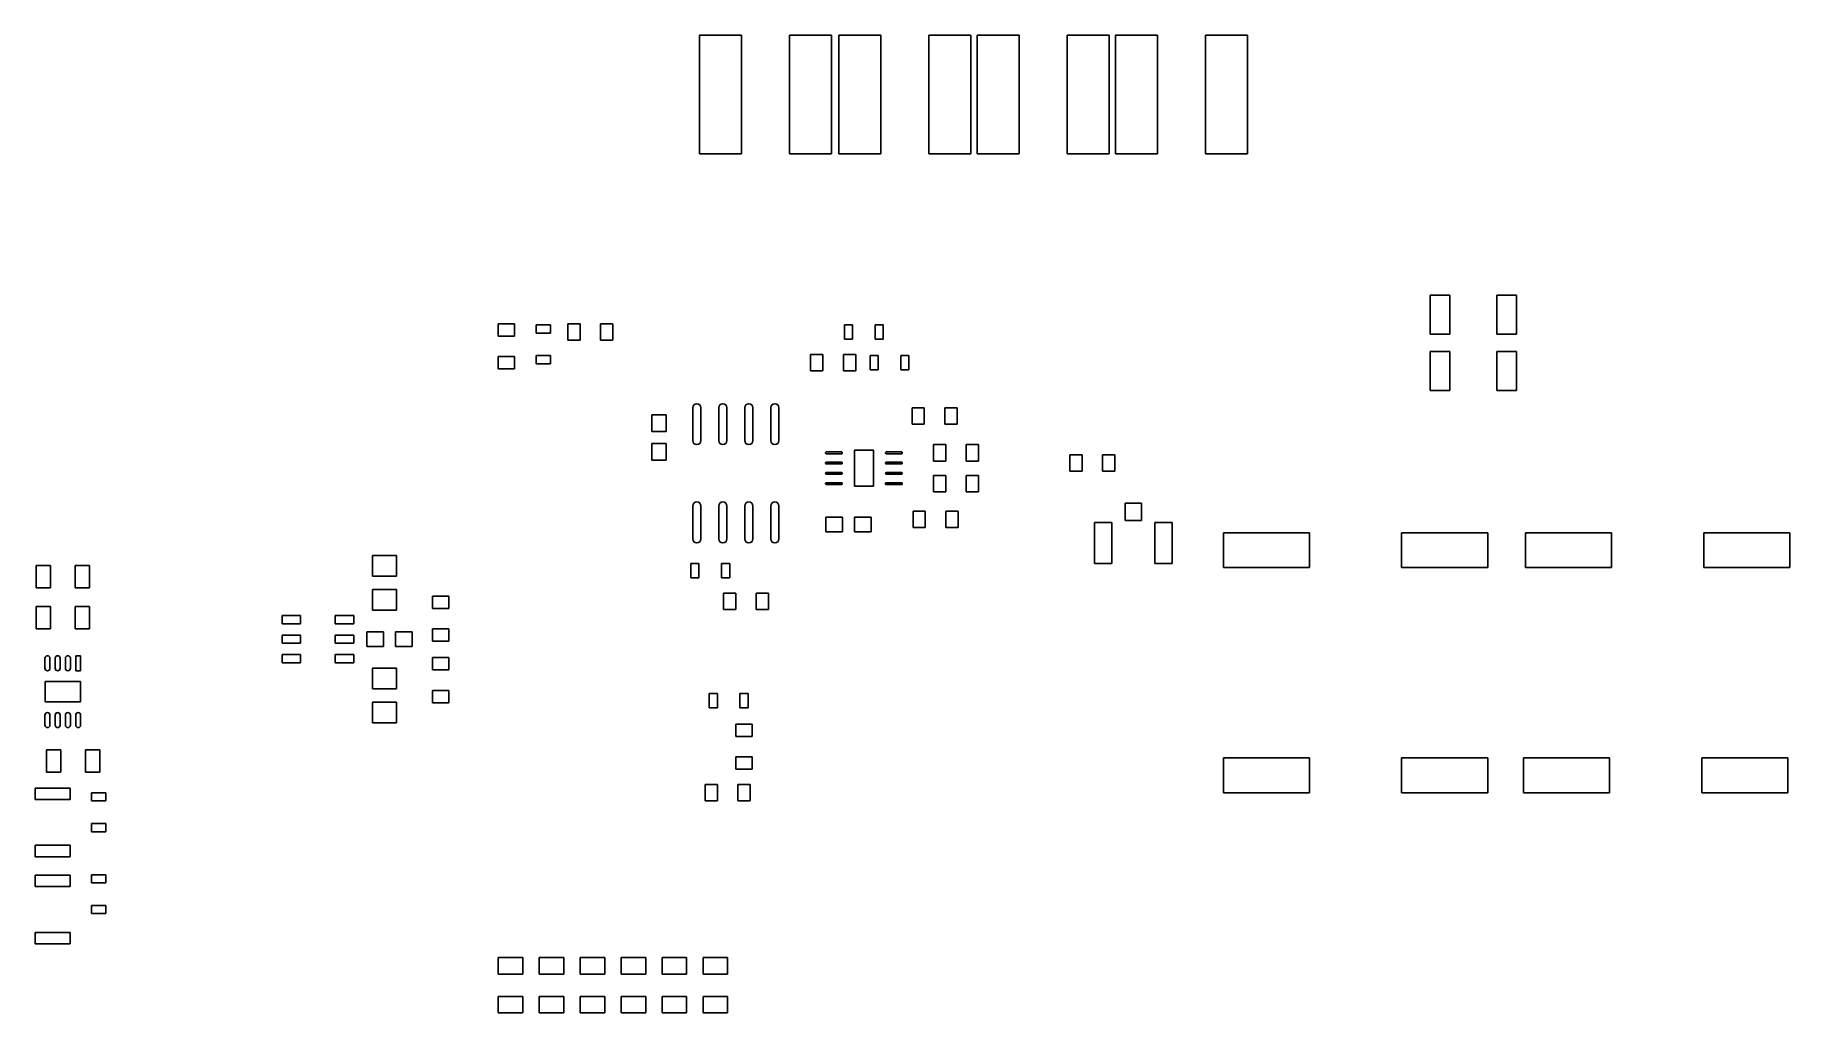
# Model space of a CAD drawing. Header units: inches. Extents: x -35.2 to 50.4, y -71.9 to -24.1.
import ezdxf

# ---------------------------------------------------------------- set-up
doc = ezdxf.new("R2010")
doc.units = ezdxf.units.IN
doc.layers.add('Top Paste', color=8, linetype='Continuous')

msp = doc.modelspace()

# ---------------------------------------------------------------- linework, layer by layer
at = {"layer": 'Top Paste'}
for p, q in [((-2.775, -29.9), (-2.775, -24.1)), ((-2.775, -24.1), (-0.725, -24.1)), ((-0.725, -24.1), (-0.725, -29.9)), ((1.625, -29.9), (1.625, -24.1)), ((1.625, -24.1), (3.675, -24.1)), ((3.675, -24.1), (3.675, -29.9)), ((4.025, -29.9), (4.025, -24.1)), ((4.025, -24.1), (6.075, -24.1)), ((6.075, -24.1), (6.075, -29.9)), ((8.425, -29.9), (8.425, -24.1)), ((8.425, -24.1), (10.475, -24.1)), ((10.475, -24.1), (10.475, -29.9)), ((10.775, -29.9), (10.775, -24.1)), ((10.775, -24.1), (12.825, -24.1)), ((12.825, -24.1), (12.825, -29.9)), ((15.175, -29.9), (15.175, -24.1)), ((15.175, -24.1), (17.225, -24.1)), ((17.225, -24.1), (17.225, -29.9)), ((17.525, -29.9), (17.525, -24.1)), ((17.525, -24.1), (19.575, -24.1)), ((19.575, -24.1), (19.575, -29.9)), ((21.925, -29.9), (21.925, -24.1)), ((21.925, -24.1), (23.975, -24.1)), ((23.975, -24.1), (23.975, -29.9)), ((-0.725, -29.9), (-2.775, -29.9)), ((3.675, -29.9), (1.625, -29.9)), ((6.075, -29.9), (4.025, -29.9)), ((10.475, -29.9), (8.425, -29.9)), ((12.825, -29.9), (10.775, -29.9)), ((17.225, -29.9), (15.175, -29.9)), ((19.575, -29.9), (17.525, -29.9)), ((23.975, -29.9), (21.925, -29.9)), ((32.897, -38.703), (32.897, -36.797)), ((32.897, -36.797), (33.852, -36.797)), ((33.852, -36.797), (33.852, -38.703)), ((36.148, -38.703), (36.148, -36.797)), ((36.148, -36.797), (37.103, -36.797)), ((37.103, -36.797), (37.103, -38.703)), ((-12.6, -38.8), (-12.6, -38.2)), ((-12.6, -38.2), (-11.8, -38.2)), ((-11.8, -38.2), (-11.8, -38.8)), ((-10.75, -38.65), (-10.75, -38.25)), ((-10.75, -38.25), (-10.05, -38.25)), ((-10.05, -38.25), (-10.05, -38.65)), ((-9.2, -39), (-9.2, -38.2)), ((-9.2, -38.2), (-8.6, -38.2)), ((-8.6, -38.2), (-8.6, -39)), ((-7.6, -39), (-7.6, -38.2)), ((-7.6, -38.2), (-7, -38.2)), ((-7, -38.2), (-7, -39)), ((4.3, -38.25), (4.7, -38.25)), ((4.3, -38.95), (4.3, -38.25)), ((4.7, -38.25), (4.7, -38.95)), ((5.8, -38.25), (6.2, -38.25)), ((5.8, -38.95), (5.8, -38.25)), ((6.2, -38.25), (6.2, -38.95)), ((-11.8, -38.8), (-12.6, -38.8)), ((-10.05, -38.65), (-10.75, -38.65)), ((-8.6, -39), (-9.2, -39)), ((-7, -39), (-7.6, -39)), ((4.7, -38.95), (4.3, -38.95)), ((6.2, -38.95), (5.8, -38.95)), ((33.852, -38.703), (32.897, -38.703)), ((37.103, -38.703), (36.148, -38.703)), ((-12.6, -40.4), (-12.6, -39.8)), ((-12.6, -39.8), (-11.8, -39.8)), ((-11.8, -39.8), (-11.8, -40.4)), ((-10.75, -40.15), (-10.75, -39.75)), ((-10.75, -39.75), (-10.05, -39.75)), ((-10.05, -40.15), (-10.75, -40.15)), ((-10.05, -39.75), (-10.05, -40.15)), ((2.65, -40.5), (2.65, -39.7)), ((2.65, -39.7), (3.25, -39.7)), ((3.25, -39.7), (3.25, -40.5)), ((4.25, -40.5), (4.25, -39.7)), ((4.25, -39.7), (4.85, -39.7)), ((4.85, -39.7), (4.85, -40.5)), ((5.55, -39.75), (5.95, -39.75)), ((5.55, -40.45), (5.55, -39.75)), ((5.95, -39.75), (5.95, -40.45)), ((7.05, -39.75), (7.45, -39.75)), ((7.05, -40.45), (7.05, -39.75)), ((7.45, -39.75), (7.45, -40.45)), ((32.897, -41.453), (32.897, -39.547)), ((32.897, -39.547), (33.852, -39.547)), ((33.852, -39.547), (33.852, -41.453)), ((36.148, -41.453), (36.148, -39.547)), ((36.148, -39.547), (37.103, -39.547)), ((37.103, -39.547), (37.103, -41.453)), ((-11.8, -40.4), (-12.6, -40.4)), ((3.25, -40.5), (2.65, -40.5)), ((4.85, -40.5), (4.25, -40.5)), ((5.95, -40.45), (5.55, -40.45)), ((7.45, -40.45), (7.05, -40.45)), ((33.852, -41.453), (32.897, -41.453)), ((37.103, -41.453), (36.148, -41.453)), ((-5.106, -43.453), (-5.106, -42.644)), ((-5.106, -42.644), (-4.394, -42.644)), ((-4.394, -42.644), (-4.394, -43.453)), ((-3.105, -42.3), (-3.105, -43.9)), ((-2.705, -43.9), (-2.705, -42.3)), ((-1.835, -42.3), (-1.835, -43.9)), ((-1.435, -43.9), (-1.435, -42.3)), ((-0.565, -42.3), (-0.565, -43.9)), ((-0.165, -43.9), (-0.165, -42.3)), ((0.705, -42.3), (0.705, -43.9)), ((1.105, -43.9), (1.105, -42.3)), ((7.6, -43.1), (7.6, -42.3)), ((7.6, -42.3), (8.2, -42.3)), ((8.2, -42.3), (8.2, -43.1)), ((9.2, -43.1), (9.2, -42.3)), ((9.2, -42.3), (9.8, -42.3)), ((9.8, -42.3), (9.8, -43.1)), ((-4.394, -43.453), (-5.106, -43.453)), ((8.2, -43.1), (7.6, -43.1)), ((9.8, -43.1), (9.2, -43.1)), ((-5.106, -44.856), (-5.106, -44.047)), ((-5.106, -44.047), (-4.394, -44.047)), ((-4.394, -44.047), (-4.394, -44.856)), ((4.154, -44.459), (3.415, -44.459)), ((5.715, -44.37), (4.785, -44.37)), ((4.785, -44.37), (4.785, -46.13)), ((5.715, -46.13), (5.715, -44.37)), ((7.085, -44.459), (6.346, -44.459)), ((8.65, -44.9), (8.65, -44.1)), ((8.65, -44.1), (9.25, -44.1)), ((9.25, -44.1), (9.25, -44.9)), ((10.25, -44.9), (10.25, -44.1)), ((10.25, -44.1), (10.85, -44.1)), ((10.85, -44.1), (10.85, -44.9)), ((-4.394, -44.856), (-5.106, -44.856)), ((3.415, -44.541), (4.154, -44.541)), ((4.154, -44.959), (3.415, -44.959)), ((3.415, -45.041), (4.154, -45.041)), ((6.346, -44.541), (7.085, -44.541)), ((7.085, -44.959), (6.346, -44.959)), ((6.346, -45.041), (7.085, -45.041)), ((9.25, -44.9), (8.65, -44.9)), ((10.85, -44.9), (10.25, -44.9)), ((15.3, -45.4), (15.3, -44.6)), ((15.3, -44.6), (15.9, -44.6)), ((15.9, -44.6), (15.9, -45.4)), ((16.9, -45.4), (16.9, -44.6)), ((16.9, -44.6), (17.5, -44.6)), ((17.5, -44.6), (17.5, -45.4)), ((4.154, -45.459), (3.415, -45.459)), ((3.415, -45.541), (4.154, -45.541)), ((4.154, -45.959), (3.415, -45.959)), ((3.415, -46.041), (4.154, -46.041)), ((4.785, -46.13), (5.715, -46.13)), ((6.305, -46.041), (6.305, -45.959)), ((6.305, -45.959), (7.126, -45.959)), ((7.126, -46.041), (6.305, -46.041)), ((7.085, -45.459), (6.346, -45.459)), ((6.346, -45.541), (7.085, -45.541)), ((7.126, -45.959), (7.126, -46.041)), ((8.65, -45.6), (9.25, -45.6)), ((8.65, -46.4), (8.65, -45.6)), ((9.25, -45.6), (9.25, -46.4)), ((10.25, -45.6), (10.85, -45.6)), ((10.25, -46.4), (10.25, -45.6)), ((10.85, -45.6), (10.85, -46.4)), ((15.9, -45.4), (15.3, -45.4)), ((17.5, -45.4), (16.9, -45.4)), ((-3.105, -47.1), (-3.105, -48.7)), ((-2.705, -48.7), (-2.705, -47.1)), ((-1.835, -47.1), (-1.835, -48.7)), ((-1.435, -48.7), (-1.435, -47.1)), ((-0.565, -47.1), (-0.565, -48.7)), ((-0.165, -48.7), (-0.165, -47.1)), ((0.705, -47.1), (0.705, -48.7)), ((1.105, -48.7), (1.105, -47.1)), ((9.25, -46.4), (8.65, -46.4)), ((10.85, -46.4), (10.25, -46.4)), ((18, -47.8), (18, -46.95)), ((18, -46.95), (18.8, -46.95)), ((18.8, -46.95), (18.8, -47.8)), ((3.394, -47.644), (4.203, -47.644)), ((3.394, -48.356), (3.394, -47.644)), ((4.203, -47.644), (4.203, -48.356)), ((4.797, -47.644), (5.606, -47.644)), ((4.797, -48.356), (4.797, -47.644)), ((5.606, -47.644), (5.606, -48.356)), ((7.65, -47.35), (8.25, -47.35)), ((7.65, -48.15), (7.65, -47.35)), ((8.25, -47.35), (8.25, -48.15)), ((9.25, -47.35), (9.85, -47.35)), ((9.25, -48.15), (9.25, -47.35)), ((9.85, -47.35), (9.85, -48.15)), ((16.5, -49.9), (16.5, -47.9)), ((16.5, -47.9), (17.35, -47.9)), ((17.35, -47.9), (17.35, -49.9)), ((18.8, -47.8), (18, -47.8)), ((19.45, -49.9), (19.45, -47.9)), ((19.45, -47.9), (20.3, -47.9)), ((20.3, -47.9), (20.3, -49.9)), ((4.203, -48.356), (3.394, -48.356)), ((5.606, -48.356), (4.797, -48.356)), ((8.25, -48.15), (7.65, -48.15)), ((9.85, -48.15), (9.25, -48.15)), ((22.8, -48.4), (27, -48.4)), ((22.8, -50.1), (22.8, -48.4)), ((27, -48.4), (27, -50.1)), ((31.5, -48.4), (35.7, -48.4)), ((31.5, -50.1), (31.5, -48.4)), ((35.7, -48.4), (35.7, -50.1)), ((37.55, -50.1), (37.55, -48.4)), ((37.55, -48.4), (41.75, -48.4)), ((41.75, -48.4), (41.75, -50.1)), ((46.25, -50.1), (46.25, -48.4)), ((46.25, -48.4), (50.45, -48.4)), ((50.45, -48.4), (50.45, -50.1)), ((-18.731, -50.527), (-18.731, -49.521)), ((-18.731, -49.521), (-17.569, -49.521)), ((-17.569, -49.521), (-17.569, -50.527)), ((-35.15, -50), (-34.45, -50)), ((-35.15, -51.1), (-35.15, -50)), ((-34.45, -50), (-34.45, -51.1)), ((-33.25, -50), (-32.55, -50)), ((-33.25, -51.1), (-33.25, -50)), ((-32.55, -50), (-32.55, -51.1)), ((-17.569, -50.527), (-18.731, -50.527)), ((-3.2, -49.9), (-2.8, -49.9)), ((-3.2, -50.6), (-3.2, -49.9)), ((-2.8, -49.9), (-2.8, -50.6)), ((-1.7, -49.9), (-1.3, -49.9)), ((-1.7, -50.6), (-1.7, -49.9)), ((-1.3, -49.9), (-1.3, -50.6)), ((17.35, -49.9), (16.5, -49.9)), ((20.3, -49.9), (19.45, -49.9)), ((27, -50.1), (22.8, -50.1)), ((35.7, -50.1), (31.5, -50.1)), ((41.75, -50.1), (37.55, -50.1)), ((50.45, -50.1), (46.25, -50.1)), ((-34.45, -51.1), (-35.15, -51.1)), ((-32.55, -51.1), (-33.25, -51.1)), ((-18.731, -52.179), (-18.731, -51.173)), ((-18.731, -51.173), (-17.569, -51.173)), ((-17.569, -51.173), (-17.569, -52.179)), ((-2.8, -50.6), (-3.2, -50.6)), ((-1.3, -50.6), (-1.7, -50.6)), ((-1.6, -52.15), (-1.6, -51.35)), ((-1.6, -51.35), (-1, -51.35)), ((-1, -51.35), (-1, -52.15)), ((0, -52.15), (0, -51.35)), ((0, -51.35), (0.6, -51.35)), ((0.6, -51.35), (0.6, -52.15)), ((-35.15, -52), (-34.45, -52)), ((-35.15, -53.1), (-35.15, -52)), ((-34.45, -52), (-34.45, -53.1)), ((-33.25, -52), (-32.55, -52)), ((-33.25, -53.1), (-33.25, -52)), ((-32.55, -52), (-32.55, -53.1)), ((-17.569, -52.179), (-18.731, -52.179)), ((-15.8, -52.1), (-15.8, -51.5)), ((-15.8, -51.5), (-15, -51.5)), ((-15, -52.1), (-15.8, -52.1)), ((-15, -51.5), (-15, -52.1)), ((-1, -52.15), (-1.6, -52.15)), ((0.6, -52.15), (0, -52.15)), ((-34.45, -53.1), (-35.15, -53.1)), ((-32.55, -53.1), (-33.25, -53.1)), ((-23.15, -52.45), (-22.25, -52.45)), ((-23.15, -52.85), (-23.15, -52.45)), ((-22.25, -52.85), (-23.15, -52.85)), ((-22.25, -52.45), (-22.25, -52.85)), ((-20.55, -52.45), (-19.65, -52.45)), ((-20.55, -52.85), (-20.55, -52.45)), ((-19.65, -52.85), (-20.55, -52.85)), ((-19.65, -52.45), (-19.65, -52.85)), ((-15.8, -53.7), (-15.8, -53.1)), ((-15.8, -53.1), (-15, -53.1)), ((-15, -53.1), (-15, -53.7)), ((-23.15, -53.4), (-22.25, -53.4)), ((-23.15, -53.8), (-23.15, -53.4)), ((-22.25, -53.8), (-23.15, -53.8)), ((-22.25, -53.4), (-22.25, -53.8)), ((-20.55, -53.4), (-19.65, -53.4)), ((-20.55, -53.8), (-20.55, -53.4)), ((-19.65, -53.8), (-20.55, -53.8)), ((-19.65, -53.4), (-19.65, -53.8)), ((-19.006, -53.244), (-18.197, -53.244)), ((-19.006, -53.956), (-19.006, -53.244)), ((-18.197, -53.956), (-19.006, -53.956)), ((-18.197, -53.244), (-18.197, -53.956)), ((-17.603, -53.244), (-16.794, -53.244)), ((-17.603, -53.956), (-17.603, -53.244)), ((-16.794, -53.956), (-17.603, -53.956)), ((-16.794, -53.244), (-16.794, -53.956)), ((-15, -53.7), (-15.8, -53.7)), ((-34.72, -54.526), (-34.72, -55.022)), ((-34.48, -55.022), (-34.48, -54.526)), ((-34.22, -54.526), (-34.22, -55.022)), ((-33.98, -55.022), (-33.98, -54.526)), ((-33.72, -54.526), (-33.72, -55.022)), ((-33.48, -55.022), (-33.48, -54.526)), ((-33.22, -55.142), (-33.22, -54.406)), ((-33.22, -54.406), (-32.98, -54.406)), ((-32.98, -54.406), (-32.98, -55.142)), ((-23.15, -54.35), (-22.25, -54.35)), ((-23.15, -54.75), (-23.15, -54.35)), ((-22.25, -54.75), (-23.15, -54.75)), ((-22.25, -54.35), (-22.25, -54.75)), ((-20.55, -54.35), (-19.65, -54.35)), ((-20.55, -54.75), (-20.55, -54.35)), ((-19.65, -54.75), (-20.55, -54.75)), ((-19.65, -54.35), (-19.65, -54.75)), ((-15.8, -55.1), (-15.8, -54.5)), ((-15.8, -54.5), (-15, -54.5)), ((-15, -54.5), (-15, -55.1)), ((-34.717, -55.665), (-34.717, -56.659)), ((-32.983, -55.665), (-34.717, -55.665)), ((-32.98, -55.142), (-33.22, -55.142)), ((-32.983, -56.659), (-32.983, -55.665)), ((-18.731, -56.027), (-18.731, -55.021)), ((-18.731, -55.021), (-17.569, -55.021)), ((-17.569, -55.021), (-17.569, -56.027)), ((-15, -55.1), (-15.8, -55.1)), ((-17.569, -56.027), (-18.731, -56.027)), ((-15.8, -56.7), (-15.8, -56.1)), ((-15.8, -56.1), (-15, -56.1)), ((-15, -56.1), (-15, -56.7)), ((-2.3, -56.95), (-2.3, -56.25)), ((-2.3, -56.25), (-1.9, -56.25)), ((-1.9, -56.25), (-1.9, -56.95)), ((-0.8, -56.95), (-0.8, -56.25)), ((-0.8, -56.25), (-0.4, -56.25)), ((-0.4, -56.25), (-0.4, -56.95)), ((-34.72, -57.302), (-34.72, -57.798)), ((-34.717, -56.659), (-32.983, -56.659)), ((-34.48, -57.798), (-34.48, -57.302)), ((-34.22, -57.302), (-34.22, -57.798)), ((-33.98, -57.798), (-33.98, -57.302)), ((-33.72, -57.302), (-33.72, -57.798)), ((-33.48, -57.798), (-33.48, -57.302)), ((-33.22, -57.302), (-33.22, -57.798)), ((-32.98, -57.798), (-32.98, -57.302)), ((-18.731, -57.679), (-18.731, -56.673)), ((-18.731, -56.673), (-17.569, -56.673)), ((-17.569, -56.673), (-17.569, -57.679)), ((-15, -56.7), (-15.8, -56.7)), ((-1.9, -56.95), (-2.3, -56.95)), ((-0.4, -56.95), (-0.8, -56.95)), ((-17.569, -57.679), (-18.731, -57.679)), ((-1, -58.35), (-1, -57.75)), ((-1, -57.75), (-0.2, -57.75)), ((-0.2, -57.75), (-0.2, -58.35)), ((-34.65, -60.1), (-34.65, -59)), ((-34.65, -59), (-33.95, -59)), ((-33.95, -59), (-33.95, -60.1)), ((-32.75, -60.1), (-32.75, -59)), ((-32.75, -59), (-32.05, -59)), ((-32.05, -59), (-32.05, -60.1)), ((-0.2, -58.35), (-1, -58.35)), ((-1, -59.95), (-1, -59.35)), ((-1, -59.35), (-0.2, -59.35)), ((-0.2, -59.95), (-1, -59.95)), ((-0.2, -59.35), (-0.2, -59.95)), ((22.8, -59.4), (27, -59.4)), ((22.8, -61.1), (22.8, -59.4)), ((27, -59.4), (27, -61.1)), ((31.5, -59.4), (35.7, -59.4)), ((31.5, -61.1), (31.5, -59.4)), ((35.7, -59.4), (35.7, -61.1)), ((37.45, -61.1), (37.45, -59.4)), ((37.45, -59.4), (41.65, -59.4)), ((41.65, -59.4), (41.65, -61.1)), ((46.15, -61.1), (46.15, -59.4)), ((46.15, -59.4), (50.35, -59.4)), ((50.35, -59.4), (50.35, -61.1)), ((-33.95, -60.1), (-34.65, -60.1)), ((-32.05, -60.1), (-32.75, -60.1)), ((-2.5, -60.7), (-1.9, -60.7)), ((-2.5, -61.5), (-2.5, -60.7)), ((-1.9, -60.7), (-1.9, -61.5)), ((-0.9, -60.7), (-0.3, -60.7)), ((-0.9, -61.5), (-0.9, -60.7)), ((-0.3, -60.7), (-0.3, -61.5)), ((-35.203, -61.434), (-35.203, -60.872)), ((-35.203, -60.872), (-33.497, -60.872)), ((-33.497, -61.434), (-35.203, -61.434)), ((-33.497, -60.872), (-33.497, -61.434)), ((-32.45, -61.5), (-32.45, -61.1)), ((-32.45, -61.1), (-31.75, -61.1)), ((-31.75, -61.5), (-32.45, -61.5)), ((-31.75, -61.1), (-31.75, -61.5)), ((-1.9, -61.5), (-2.5, -61.5)), ((-0.3, -61.5), (-0.9, -61.5)), ((27, -61.1), (22.8, -61.1)), ((35.7, -61.1), (31.5, -61.1)), ((41.65, -61.1), (37.45, -61.1)), ((50.35, -61.1), (46.15, -61.1)), ((-32.45, -63), (-32.45, -62.6)), ((-32.45, -62.6), (-31.75, -62.6)), ((-31.75, -63), (-32.45, -63)), ((-31.75, -62.6), (-31.75, -63)), ((-35.203, -64.228), (-35.203, -63.666)), ((-35.203, -63.666), (-33.497, -63.666)), ((-33.497, -64.228), (-35.203, -64.228)), ((-33.497, -63.666), (-33.497, -64.228)), ((-35.203, -65.684), (-35.203, -65.122)), ((-35.203, -65.122), (-33.497, -65.122)), ((-33.497, -65.684), (-35.203, -65.684)), ((-33.497, -65.122), (-33.497, -65.684)), ((-32.45, -65.5), (-32.45, -65.1)), ((-32.45, -65.1), (-31.75, -65.1)), ((-31.75, -65.5), (-32.45, -65.5)), ((-31.75, -65.1), (-31.75, -65.5)), ((-32.45, -67), (-32.45, -66.6)), ((-32.45, -66.6), (-31.75, -66.6)), ((-31.75, -66.6), (-31.75, -67)), ((-31.75, -67), (-32.45, -67)), ((-35.203, -68.478), (-35.203, -67.916)), ((-35.203, -67.916), (-33.497, -67.916)), ((-33.497, -68.478), (-35.203, -68.478)), ((-33.497, -67.916), (-33.497, -68.478)), ((-12.6, -69.15), (-11.4, -69.15)), ((-12.6, -69.95), (-12.6, -69.15)), ((-11.4, -69.15), (-11.4, -69.95)), ((-10.6, -69.95), (-10.6, -69.15)), ((-10.6, -69.15), (-9.4, -69.15)), ((-9.4, -69.15), (-9.4, -69.95)), ((-8.6, -69.15), (-7.4, -69.15)), ((-8.6, -69.95), (-8.6, -69.15)), ((-7.4, -69.15), (-7.4, -69.95)), ((-6.6, -69.15), (-5.4, -69.15)), ((-6.6, -69.95), (-6.6, -69.15)), ((-5.4, -69.15), (-5.4, -69.95)), ((-4.6, -69.95), (-4.6, -69.15)), ((-4.6, -69.15), (-3.4, -69.15)), ((-3.4, -69.15), (-3.4, -69.95)), ((-2.6, -69.15), (-1.4, -69.15)), ((-2.6, -69.95), (-2.6, -69.15)), ((-1.4, -69.15), (-1.4, -69.95)), ((-11.4, -69.95), (-12.6, -69.95)), ((-9.4, -69.95), (-10.6, -69.95)), ((-7.4, -69.95), (-8.6, -69.95)), ((-5.4, -69.95), (-6.6, -69.95)), ((-3.4, -69.95), (-4.6, -69.95)), ((-1.4, -69.95), (-2.6, -69.95)), ((-12.6, -71.05), (-11.4, -71.05)), ((-12.6, -71.85), (-12.6, -71.05)), ((-11.4, -71.05), (-11.4, -71.85)), ((-10.6, -71.85), (-10.6, -71.05)), ((-10.6, -71.05), (-9.4, -71.05)), ((-9.4, -71.05), (-9.4, -71.85)), ((-8.6, -71.05), (-7.4, -71.05)), ((-8.6, -71.85), (-8.6, -71.05)), ((-7.4, -71.05), (-7.4, -71.85)), ((-6.6, -71.05), (-5.4, -71.05)), ((-6.6, -71.85), (-6.6, -71.05)), ((-5.4, -71.05), (-5.4, -71.85)), ((-4.6, -71.85), (-4.6, -71.05)), ((-4.6, -71.05), (-3.4, -71.05)), ((-3.4, -71.05), (-3.4, -71.85)), ((-2.6, -71.05), (-1.4, -71.05)), ((-2.6, -71.85), (-2.6, -71.05)), ((-1.4, -71.05), (-1.4, -71.85)), ((-11.4, -71.85), (-12.6, -71.85)), ((-9.4, -71.85), (-10.6, -71.85)), ((-7.4, -71.85), (-8.6, -71.85)), ((-5.4, -71.85), (-6.6, -71.85)), ((-3.4, -71.85), (-4.6, -71.85)), ((-1.4, -71.85), (-2.6, -71.85))]:
    msp.add_line(p, q, dxfattribs=at)
for centre, radius, start, end in [((-2.905, -42.3), 0.2, 0, 180), ((-1.635, -42.3), 0.2, 0, 180), ((-0.365, -42.3), 0.2, 0, 180), ((0.905, -42.3), 0.2, 0, 180), ((-2.905, -43.9), 0.2, 180, 0), ((-1.635, -43.9), 0.2, 180, 0), ((-0.365, -43.9), 0.2, 180, 0), ((0.905, -43.9), 0.2, 180, 0), ((3.415, -44.5), 0.0412, 90, 270), ((4.154, -44.5), 0.0412, 270, 90), ((6.346, -44.5), 0.0412, 90, 270), ((7.085, -44.5), 0.0412, 270, 90), ((3.415, -45), 0.0412, 90, 270), ((4.154, -45), 0.0412, 270, 90), ((6.346, -45), 0.0412, 90, 270), ((7.085, -45), 0.0412, 270, 90), ((3.415, -45.5), 0.0412, 90, 270), ((3.415, -46), 0.0412, 90, 270), ((4.154, -45.5), 0.0412, 270, 90), ((4.154, -46), 0.0412, 270, 90), ((6.346, -45.5), 0.0412, 90, 270), ((7.085, -45.5), 0.0412, 270, 90), ((-2.905, -47.1), 0.2, 0, 180), ((-1.635, -47.1), 0.2, 0, 180), ((-0.365, -47.1), 0.2, 0, 180), ((0.905, -47.1), 0.2, 0, 180), ((-2.905, -48.7), 0.2, 180, 0), ((-1.635, -48.7), 0.2, 180, 0), ((-0.365, -48.7), 0.2, 180, 0), ((0.905, -48.7), 0.2, 180, 0), ((-34.6, -54.526), 0.12, 0, 180), ((-34.1, -54.526), 0.12, 0, 180), ((-33.6, -54.526), 0.12, 0, 180), ((-34.6, -55.022), 0.12, 180, 0), ((-34.1, -55.022), 0.12, 180, 0), ((-33.6, -55.022), 0.12, 180, 0), ((-34.6, -57.302), 0.12, 0, 180), ((-34.1, -57.302), 0.12, 0, 180), ((-33.6, -57.302), 0.12, 0, 180), ((-33.1, -57.302), 0.12, 0, 180), ((-34.6, -57.798), 0.12, 180, 0), ((-34.1, -57.798), 0.12, 180, 0), ((-33.6, -57.798), 0.12, 180, 0), ((-33.1, -57.798), 0.12, 180, 0)]:
    msp.add_arc(centre, radius, start, end, dxfattribs=at)

doc.saveas('drawing.dxf')
